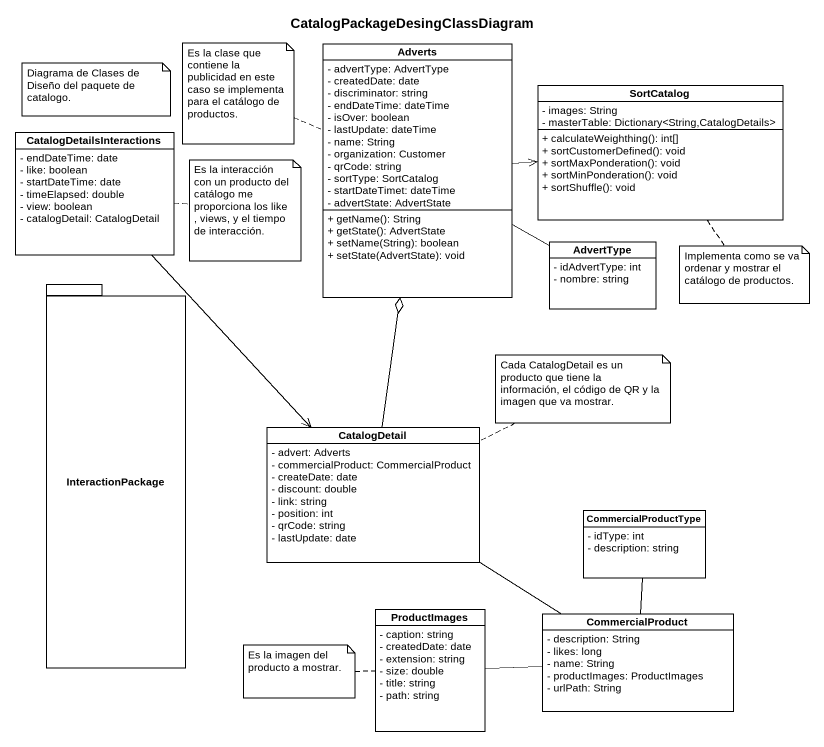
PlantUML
@startuml
title CatalogPackageDesingClassDiagram
hide circle
hide empty members
skinparam classAttributeIconSize 0
class Adverts {
  - advertType: AdvertType
  - createdDate: date
  - discriminator: string
  - endDateTime: dateTime
  - isOver: boolean
  - lastUpdate: dateTime
  - name: String
  - organization: Customer
  - qrCode: string
  - sortType: SortCatalog
  - startDateTimet: dateTime
  - advertState: AdvertState
  + getName(): String
  + getState(): AdvertState
  + setName(String): boolean
  + setState(AdvertState): void
}
class SortCatalog {
  - images: String
  - masterTable: Dictionary<String,CatalogDetails>
  + calculateWeighthing(): int[]
  + sortCustomerDefined(): void
  + sortMaxPonderation(): void
  + sortMinPonderation(): void
  + sortShuffle(): void
}
class CatalogDetailsInteractions {
  - endDateTime: date
  - like: boolean
  - startDateTime: date
  - timeElapsed: double
  - view: boolean
  - catalogDetail: CatalogDetail
}
class AdvertType {
  - idAdvertType: int
  - nombre: string
}
package InteractionPackage {
}
class CatalogDetail {
  - advert: Adverts
  - commercialProduct: CommercialProduct
  - createDate: date
  - discount: double
  - link: string
  - position: int
  - qrCode: string
  - lastUpdate: date
}
class CommercialProductType {
  - idType: int
  - description: string
}
class ProductImages {
  - caption: string
  - createdDate: date
  - extension: string
  - size: double
  - title: string
  - path: string
}
class CommercialProduct {
  - description: String
  - likes: long
  - name: String
  - productImages: ProductImages
  - urlPath: String
}
Adverts -right- AdvertType
SortCatalog <-left- Adverts
CatalogDetailsInteractions --> CatalogDetail
CatalogDetail -up-o Adverts
CatalogDetail -- CommercialProduct
ProductImages -right- CommercialProduct
CommercialProduct -up- CommercialProductType
note left of Adverts : Es la clase que contiene la publicidad en este caso se implementa para el catálogo de productos.
note as N2
  Diagrama de Clases de Diseño del paquete de catalogo.
end note
note right of CatalogDetailsInteractions : Es la interacción con un producto del catálogo me proporciona los like , views, y el tiempo de interacción.
note bottom of SortCatalog : Implementa como se va ordenar y mostrar el catálogo de productos.
note right of CatalogDetail : Cada CatalogDetail es un producto que tiene la información, el código de QR y la imagen que va mostrar.
note left of ProductImages : Es la imagen del producto a mostrar.
@enduml
